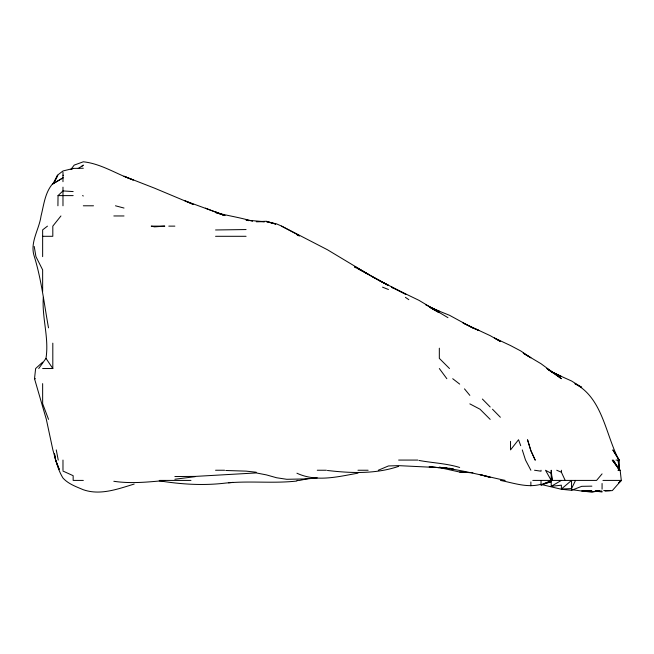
<?xml version="1.0" encoding="UTF-8"?>
<svg xmlns="http://www.w3.org/2000/svg" width="654" height="654" viewBox="0 0 654 654"><rect width="100%" height="100%" fill="white"/><g stroke="black" fill="none" stroke-linecap="round" stroke-linejoin="round"><path stroke-width="0.98" d="M43.319 297.333C41.807 317.787 49.23 337.954 45.976 358.359L38.741 368.529M57.92 205.789L58.034 195.611L62.98 190.919L73.158 191.573M619.125 470.242L619.289 460.073L612.839 449.903L618.962 460.073C605.547 434.681 602.743 398.245 574.948 383.677L581.725 387.348L571.555 380.988L551.216 371.848L561.385 376.516L548.771 370.172M134.184 484.066C117.916 488.979 100.299 495.658 83.328 489.74C76.175 486.707 68.31 483.968 62.98 478.041C57.683 469.449 55.639 459.484 52.876 449.903L46.344 419.386L34.515 378.699L35.627 368.529L42.641 362.177M54.887 180.823L57.38 175.272L62.98 170.964L73.158 168.479M575.536 480.412L571.555 488.595L561.385 489.02L561.385 485.194L551.216 486.331L551.216 481.663L542.894 483.911M54.887 181.207L57.789 175.272L52.81 183.929L62.98 177.847L52.81 183.929M70.967 169.345L74.204 165.102L83.328 161.791C101.223 163.704 116.535 174.152 133.261 180.013L124.015 176.245L154.524 188.156L193.363 204.432L185.041 200.86L224.804 215.428M60.936 215.959L52.81 226.129L52.81 236.298L42.641 236.298M52.81 183.57C44.913 192.619 43.892 204.784 41.047 215.959C39.191 229.652 29.487 242.544 34.36 256.646C41.521 279.912 44.153 304.036 48.51 327.842M602.072 473.88L596.579 480.412L532.789 480.412M619.363 470.242L613.231 460.073L619.665 470.242L612.242 460.073L620.147 470.242L621.3 480.412L612.324 490.59L605.122 491.097M618.496 483.077L621.275 480.412L602.955 480.412M619.207 482.407L621.3 480.412M81.873 166.369L83.328 165.102L78.243 168.511M561.385 489.02L571.555 480.412L571.555 490.296L561.385 489.266L541.038 484.41M47.464 226.129L42.641 229.873L42.641 256.646M551.216 486.331L561.385 480.412M71.458 169.255L73.158 168.413L83.328 168.233M541.038 480.412L541.038 485.064L551.216 480.412L551.216 470.242L552.197 480.412L551.216 473.324L545.51 470.242L551.216 480.412M378.298 470.242L388.468 465.95L398.638 465.64L439.325 467.635L429.155 466.801L449.494 468.648L439.325 467.512L459.672 472.049L472.891 472.752M571.555 490.296L581.725 486.331L591.895 486.151M541.038 485.064L551.216 481.663M398.638 466.359C375.674 474.142 351.198 473.267 327.441 470.471M357.959 473.161C337.856 476.725 316.446 482.341 296.924 473.21M308.95 478.409L299.638 480.412L296.924 480.412M500.441 480.412C513.782 483.044 527.394 488.064 541.038 484.287M174.871 479.243L195.211 476.652M594.78 491.219L599.587 490.59L591.895 492.209L581.725 490.933L591.895 490.958L581.725 491.048L571.555 489.609M296.924 481.025C273.282 483.69 249.476 480.641 225.728 483.061C203.566 485.75 181.15 484.385 159.224 480.796M317.272 477.878L307.102 478.891L286.754 479.3L276.585 477.755L266.415 474.894L256.237 472.932L195.211 476.406L174.871 476.537M164.702 480.518C147.82 482.08 130.71 483.837 113.837 481.287M228.499 482.791L233.126 482.35M591.895 491.604L602.072 491.26L595.966 490.86M215.558 229.971L246.067 229.554M62.98 175.272L63.438 175.272M58.034 195.611L73.158 195.611M83.328 205.789L93.497 205.789M113.837 215.959L124.015 215.959M168.789 226.129L174.871 226.129M215.558 236.298L246.067 236.298M42.641 368.529L52.81 368.529L52.81 343.154M34.515 378.699L35.447 378.699M398.638 460.073L417.873 460.073M615.97 460.073L619.289 460.073M215.558 470.242L224.584 470.242M317.272 470.242L326.411 470.242M357.959 470.242L368.128 470.242M534.531 470.242L541.038 471.199L541.038 470.242M617.932 470.242L620.147 470.242M83.328 480.412L73.158 480.412L73.158 475.687L62.98 471.06M159.609 480.412L190.976 480.412M603.683 490.59L609.888 490.59M264.38 221.771L256.237 221.657L266.415 221.265L275.661 224.044M264.38 221.69L246.067 220.104L248.847 220.676M459.672 472.049L469.842 472.621M225.728 470.488L246.067 471.133L256.237 472.237M449.494 468.272L453.197 468.836L439.325 467.258C461.577 469.94 483.298 475.679 505.166 480.412M595.598 491.105L602.072 492.012M418.985 460.441C432.531 462.958 446.396 463.375 459.672 467.471M252.542 221.289C240.386 217.496 227.829 215.804 215.558 212.509L224.804 215.485M490.181 477.126L480.011 474.575L490.181 477.51M275.661 224.069L266.415 221.616L276.585 223.897L281.719 226.129L327.441 249.754L368.128 274.206L355.187 266.816L388.468 285.553L368.897 274.868M115.472 205.789L124.015 208.054M205.381 208.144L224.804 215.591L215.558 211.904M382.516 287.155L388.468 289.509M556.742 470.242L561.385 472.229L565.195 480.412M432.22 308.713L439.325 311.942L431.476 307.944M393.414 288.136L391.672 287.155L418.985 300.341L447.965 317.672M82.559 195.611L83.328 195.971M281.457 226.129L296.924 234.345M391.697 287.155L406.273 294.545L372.731 276.985M425.762 304.887L439.325 311.345L430.111 307.503L449.494 315.277L469.842 326.362L463.057 323.027L490.181 335.649L500.359 341.453L494.465 338.012L510.529 345.549L520.698 350.92L530.868 357.803L524.091 353.765M378.298 280.002L388.468 285.299M469.842 403.87L480.011 409.216L490.181 419.386M429.155 306.734L430.602 307.503M433.242 309.35L439.325 312.587L431.1 307.96L439.325 312.596M357.959 268.851L362.193 271.148M363.886 272.072L368.128 274.394M523.241 353.135L541.038 363.738L561.385 378.699L546.883 368.529L551.216 371.398M405.415 297.333L408.815 299.671M452.715 378.699L459.672 384.094M449.494 368.529L439.325 358.359L439.325 348.19M482.399 399.046L490.181 406.976M492.495 409.216L500.359 417.252M464.487 388.868L469.842 395.376M439.325 368.529L446.846 378.699M45.976 358.359L52.81 368.529M530.868 470.242L525.522 460.073L522.268 449.903M48.551 419.386L42.641 403.698L42.641 383.62M520.698 445.685L518.532 439.733L510.529 449.903L510.529 441.352M56.26 449.903L58.239 460.073M54.462 453.598L55.688 460.073L59.195 469.319L55.541 460.073L54.405 453.598M34.221 246.468L35.945 256.646L42.641 269.873L42.641 291.537M619.42 470.242L618.144 460.073L618.831 467.193M602.072 483.494L602.072 489.167M561.385 470.242L561.385 472.229M530.868 481.965L530.868 485.832M62.98 172.19L62.98 181.681M62.98 187.15L62.98 205.789M62.98 460.073L62.98 470.242M164.702 226.129L154.524 226.856L151.229 226.129L164.702 226.129M472.752 327.842L470.569 326.926L479.104 330.556L472.736 327.842M299.319 235.881L296.924 234.631L299.311 235.881M356.217 267.838L354.484 266.816L356.217 267.838M535.176 460.073L530.868 450.712L527.533 439.733L530.868 450.598L535.176 460.073"/></g></svg>
